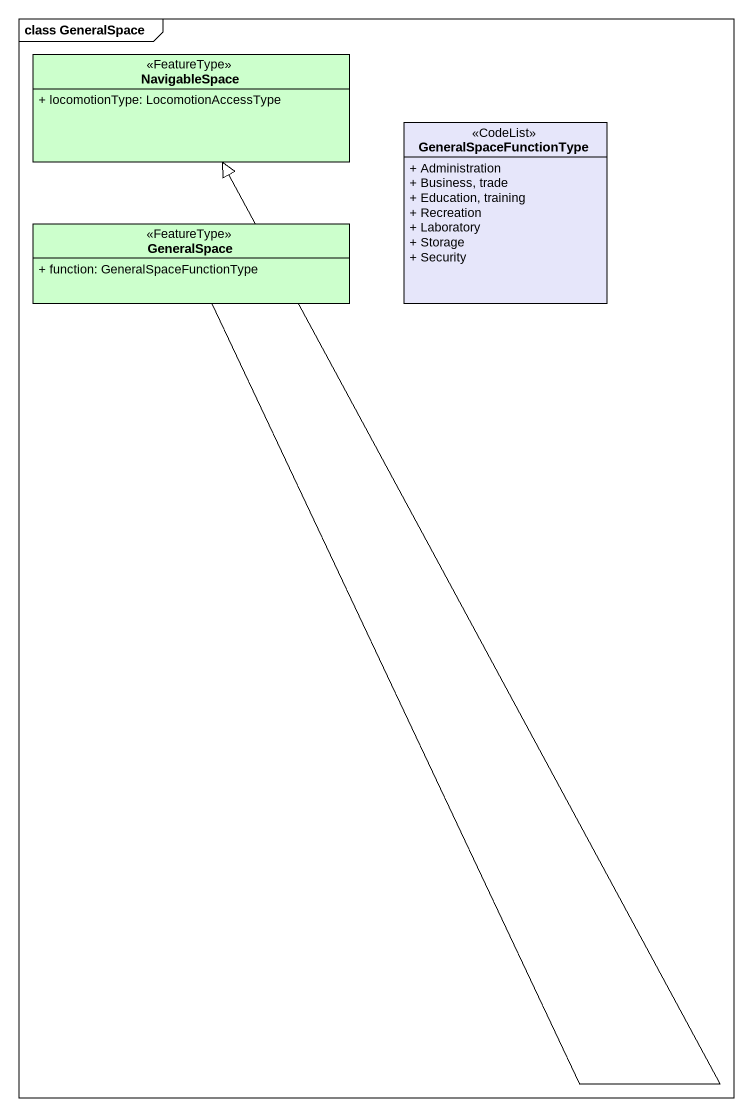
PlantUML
@startuml
mainframe class GeneralSpace
hide circle
hide empty members
skinparam classAttributeIconSize 0
class NavigableSpace <<FeatureType>> #CCFFCC {
  + locomotionType: LocomotionAccessType
}
class GeneralSpaceFunctionType <<CodeList>> #E6E6FA {
  + Administration
  + Business, trade
  + Education, training
  + Recreation
  + Laboratory
  + Storage
  + Security
}
class GeneralSpace <<FeatureType>> #CCFFCC {
  + function: GeneralSpaceFunctionType
}
GeneralSpace -up-|> NavigableSpace
@enduml
